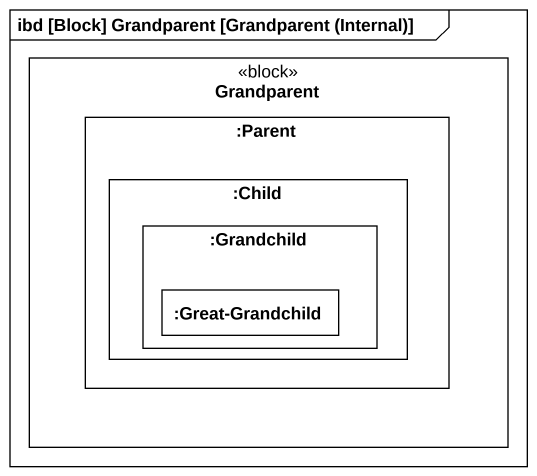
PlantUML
@startuml
mainframe ibd [Block] Grandparent [Grandparent (Internal)]
rectangle Grandparent <<block>> {
  rectangle ":Parent" as Parent {
    rectangle ":Child" as Child {
      rectangle ":Grandchild" as Grandchild {
        rectangle ":Great-Grandchild" as Great_Grandchild
      }
    }
  }
}
@enduml
